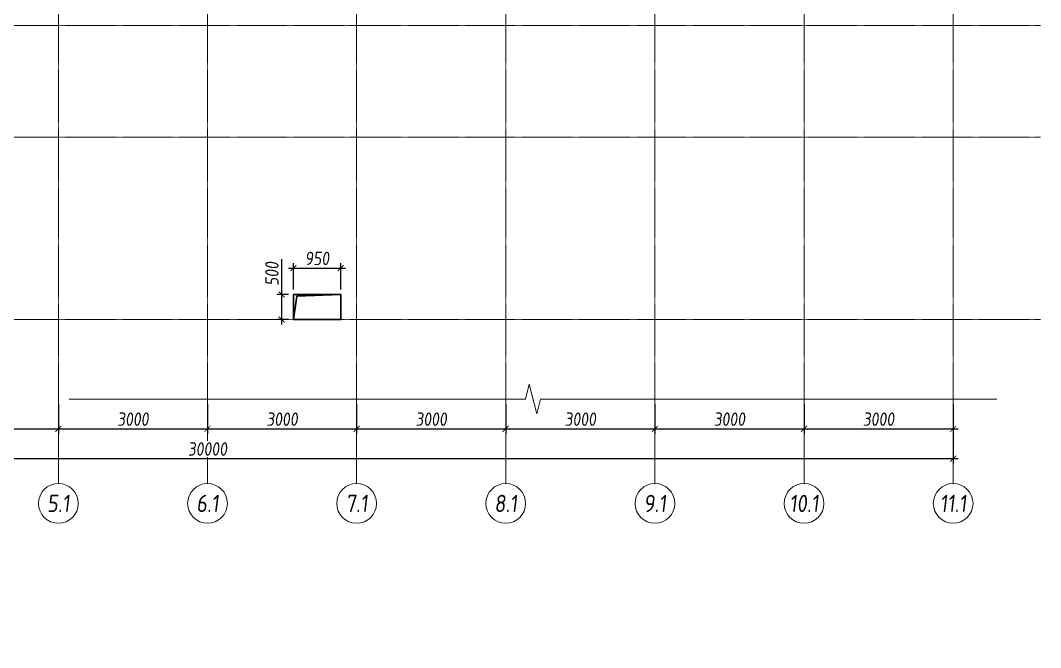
# Model space of a CAD drawing. Header units: millimetres. Extents: x -233751 to 529254, y -907864 to 285890.
# Drawn here: x -206997 to -186474, y -123915 to -111299 of the extents above; entities that cross this region are included whole.
import ezdxf
from ezdxf.enums import TextEntityAlignment as Align

# ---------------------------------------------------------------- set-up
doc = ezdxf.new("R2010")
doc.units = ezdxf.units.MM
doc.linetypes.add('осевая', pattern=[2, 1.25, -0.25, 0.25, -0.25])
doc.layers.get('0').update_dxf_attribs({"lineweight": 30})
doc.layers.get('Defpoints').update_dxf_attribs({"lineweight": 0})
for name, color, linetype, lineweight in [('КР_Новые отверстия', 5, 'Continuous', 30), ('КР_Оси', 7, 'Continuous', 5), ('КР_Размеры отверстия', 7, 'Continuous', 5), ('КР_Тонкая', 250, 'Continuous', 0)]:
    doc.layers.add(name, color=color, linetype=linetype, lineweight=lineweight)
doc.styles.add('ISOCPEUR', font='isocpeur.ttf', dxfattribs={"width": 0.85, "oblique": 7})
doc.dimstyles.new('R_100', dxfattribs={"dimtxt": 270, "dimasz": 120, "dimexe": 100, "dimexo": 100, "dimgap": 60, "dimtad": 1, "dimdec": 0, "dimrnd": 5, "dimzin": 0, "dimdsep": 46, "dimtxsty": 'ISOCPEUR', "dimblk": 'ARCHTICK', "dimcen": 0, "dimdle": 100, "dimclrd": 256, "dimclre": 256, "dimclrt": 256, "dimadec": 0, "dimazin": 0, "dimtfac": 2, "dimtdec": 0, "dimtmove": 0, "dimatfit": 3, "dimfxl": 1, "dimtvp": 3, "dimtfill": 1, "dimtolj": 1, "dimtzin": 0, "dimarcsym": 0})

# ---------------------------------------------------------------- blocks, each defined once
blk = doc.blocks.new('*U2176')
at = {"color": 0, "linetype": 'Continuous', "lineweight": -2}
blk.add_wipeout([(0, 0), (-449, 0), (-898, 0), (-1347, 0), (-1796, 0), (-2245, 0), (-2694, 0), (-3143, 0), (-3592, 0), (-4041, 0), (-4490, 0), (-4939, 0), (-5388, 0), (-5837, 0), (-6286, 0), (-6735, 0), (-7184, 0), (-7633, 0), (-8082, 0), (-8531, 0), (-8980, 0), (-8983, -15), (-8987, -30), (-8991, -45), (-8995, -60), (-8998, -75), (-9002, -90), (-9006, -105), (-9010, -120), (-9013, -135), (-9017, -150), (-9021, -165), (-9025, -180), (-9028, -195), (-9032, -210), (-9036, -225), (-9040, -240), (-9043, -255), (-9047, -270), (-9051, -285), (-9055, -300), (-9062, -270), (-9070, -240), (-9077, -210), (-9085, -180), (-9092, -150), (-9100, -120), (-9107, -90), (-9115, -60), (-9122, -30), (-9130, 0), (-9137, 30), (-9145, 60), (-9152, 90), (-9160, 120), (-9167, 150), (-9175, 180), (-9182, 210), (-9190, 240), (-9197, 270), (-9205, 300), (-9208, 285), (-9212, 270), (-9216, 255), (-9220, 240), (-9223, 225), (-9227, 210), (-9231, 195), (-9235, 180), (-9238, 165), (-9242, 150), (-9246, 135), (-9250, 120), (-9253, 105), (-9257, 90), (-9261, 75), (-9265, 60), (-9268, 45), (-9272, 30), (-9276, 15), (-9280, 0), (-9729, 0), (-10178, 0), (-10627, 0), (-11076, 0), (-11525, 0), (-11974, 0), (-12423, 0), (-12872, 0), (-13320, 0), (-13769, 0), (-14218, 0), (-14667, 0), (-15116, 0), (-15565, 0), (-16014, 0), (-16463, 0), (-16912, 0), (-17361, 0), (-17810, 0), (-18259, 0), (-18259, -5000), (0, -5000)], dxfattribs=at)
blk.add_lwpolyline([(200, 0), (0, 0), (-8980, 0), (-9055, -300), (-9205, 300), (-9280, 0), (-18259, 0), (-18459, 0)], dxfattribs=at)
blk = doc.blocks.new('*U2177')
at = {"color": 0, "linetype": 'ByBlock', "lineweight": -2, "ltscale": 10}
blk.add_line((0, 0), (-35117, 0), dxfattribs=at)
blk = doc.blocks.new('*U2178')
at = {"color": 0, "linetype": 'ByBlock', "lineweight": -2, "ltscale": 10}
blk.add_line((0, 0), (-35117, 0), dxfattribs=at)
blk = doc.blocks.new('*U2179')
at = {"color": 0, "linetype": 'ByBlock', "lineweight": -2, "ltscale": 10}
blk.add_line((0, 0), (-35117, 0), dxfattribs=at)
blk = doc.blocks.new('*U2196')
at = {"color": 0, "linetype": 'ByBlock', "lineweight": -2, "ltscale": 10}
blk.add_line((0, 0), (0, -53278), dxfattribs=at)
at = {"color": 0, "linetype": 'Continuous', "lineweight": -2}
for p, q in [((0, -53278), (0, -54478)), ((0, -54478), (0, -54978))]:
    blk.add_line(p, q, dxfattribs=at)
blk.add_circle((0, -55378), 400, dxfattribs=at)
at = {"color": 0, "linetype": 'Continuous', "lineweight": -2, "style": 'ISOCPEUR', "oblique": 7, "width": 0.856383}
blk.add_text('5.1', height=347.4, dxfattribs=at).set_placement((0, -55378), align=Align.MIDDLE_CENTER)
blk = doc.blocks.new('*U2197')
at = {"color": 0, "linetype": 'ByBlock', "lineweight": -2, "ltscale": 10}
blk.add_line((0, 0), (0, -53278), dxfattribs=at)
at = {"color": 0, "linetype": 'Continuous', "lineweight": -2}
for p, q in [((0, -53278), (0, -54478)), ((0, -54478), (0, -54978))]:
    blk.add_line(p, q, dxfattribs=at)
blk.add_circle((0, -55378), 400, dxfattribs=at)
at = {"color": 0, "linetype": 'Continuous', "lineweight": -2, "style": 'ISOCPEUR', "oblique": 7, "width": 0.856383}
blk.add_text('6.1', height=347.4, dxfattribs=at).set_placement((0, -55378), align=Align.MIDDLE_CENTER)
blk = doc.blocks.new('*U2198')
at = {"color": 0, "linetype": 'ByBlock', "lineweight": -2, "ltscale": 10}
blk.add_line((0, 0), (0, -53278), dxfattribs=at)
at = {"color": 0, "linetype": 'Continuous', "lineweight": -2}
for p, q in [((0, -53278), (0, -54478)), ((0, -54478), (0, -54978))]:
    blk.add_line(p, q, dxfattribs=at)
blk.add_circle((0, -55378), 400, dxfattribs=at)
at = {"color": 0, "linetype": 'Continuous', "lineweight": -2, "style": 'ISOCPEUR', "oblique": 7, "width": 0.856383}
blk.add_text('7.1', height=347.4, dxfattribs=at).set_placement((0, -55378), align=Align.MIDDLE_CENTER)
blk = doc.blocks.new('*U2199')
at = {"color": 0, "linetype": 'ByBlock', "lineweight": -2, "ltscale": 10}
blk.add_line((0, 0), (0, -53278), dxfattribs=at)
at = {"color": 0, "linetype": 'Continuous', "lineweight": -2}
for p, q in [((0, -53278), (0, -54478)), ((0, -54478), (0, -54978))]:
    blk.add_line(p, q, dxfattribs=at)
blk.add_circle((0, -55378), 400, dxfattribs=at)
at = {"color": 0, "linetype": 'Continuous', "lineweight": -2, "style": 'ISOCPEUR', "oblique": 7, "width": 0.856383}
blk.add_text('8.1', height=347.4, dxfattribs=at).set_placement((0, -55378), align=Align.MIDDLE_CENTER)
blk = doc.blocks.new('*U2200')
at = {"color": 0, "linetype": 'ByBlock', "lineweight": -2, "ltscale": 10}
blk.add_line((0, 0), (0, -53278), dxfattribs=at)
at = {"color": 0, "linetype": 'Continuous', "lineweight": -2}
for p, q in [((0, -53278), (0, -54478)), ((0, -54478), (0, -54978))]:
    blk.add_line(p, q, dxfattribs=at)
blk.add_circle((0, -55378), 400, dxfattribs=at)
at = {"color": 0, "linetype": 'Continuous', "lineweight": -2, "style": 'ISOCPEUR', "oblique": 7, "width": 0.856383}
blk.add_text('9.1', height=347.4, dxfattribs=at).set_placement((0, -55378), align=Align.MIDDLE_CENTER)
blk = doc.blocks.new('*U2201')
at = {"color": 0, "linetype": 'ByBlock', "lineweight": -2, "ltscale": 10}
blk.add_line((0, 0), (0, -53278), dxfattribs=at)
at = {"color": 0, "linetype": 'Continuous', "lineweight": -2}
for p, q in [((0, -53278), (0, -54478)), ((0, -54478), (0, -54978))]:
    blk.add_line(p, q, dxfattribs=at)
blk.add_circle((0, -55378), 400, dxfattribs=at)
at = {"color": 0, "linetype": 'Continuous', "lineweight": -2, "style": 'ISOCPEUR', "oblique": 7, "width": 0.856383}
blk.add_text('10.1', height=347.4, dxfattribs=at).set_placement((0, -55378), align=Align.MIDDLE_CENTER)
blk = doc.blocks.new('*U2202')
at = {"color": 0, "linetype": 'ByBlock', "lineweight": -2, "ltscale": 10}
blk.add_line((0, 0), (0, -53278), dxfattribs=at)
at = {"color": 0, "linetype": 'Continuous', "lineweight": -2}
for p, q in [((0, -53278), (0, -54478)), ((0, -54478), (0, -54978))]:
    blk.add_line(p, q, dxfattribs=at)
blk.add_circle((0, -55378), 400, dxfattribs=at)
at = {"color": 0, "linetype": 'Continuous', "lineweight": -2, "style": 'ISOCPEUR', "oblique": 7, "width": 0.856383}
blk.add_text('11.1', height=347.4, dxfattribs=at).set_placement((0, -55378), align=Align.MIDDLE_CENTER)
blk = doc.blocks.new('_ArchTick')
at = {"color": 0, "linetype": 'ByBlock', "const_width": 0.15}
blk.add_lwpolyline([(-0.5, -0.5), (0.5, 0.5)], dxfattribs=at)
blk = doc.blocks.new('*D870')
at = {"layer": 'Defpoints', "color": 0, "transparency": 16777216}
for p in [(-209233, -118915), (-206233, -118915), (-206233, -119515)]:
    blk.add_point(p, dxfattribs=at)
at = {"layer": 'КР_Оси', "lineweight": -2, "transparency": 16777216}
for p, q in [((-209233, -119015), (-209233, -119615)), ((-206233, -119015), (-206233, -119615)), ((-209333, -119515), (-206133, -119515))]:
    blk.add_line(p, q, dxfattribs=at)
at = {"layer": 'КР_Оси', "lineweight": -2, "transparency": 16777216, "xscale": 120, "yscale": 120, "zscale": 120, "rotation": 180}
blk.add_blockref('_ArchTick', (-209233, -119515), dxfattribs=at)
at = {"layer": 'КР_Оси', "lineweight": -2, "transparency": 16777216, "xscale": 120, "yscale": 120, "zscale": 120}
blk.add_blockref('_ArchTick', (-206233, -119515), dxfattribs=at)
at = {"layer": 'КР_Оси', "transparency": 16777216, "insert": (-207733, -119320), "char_height": 270, "attachment_point": 5, "style": 'ISOCPEUR', "bg_fill": 3, "box_fill_scale": 1.1, "bg_fill_color": 256, "bg_fill_true_color": 13158600, "bg_fill_transparency": 0}
blk.add_mtext('\\A1;3000', dxfattribs=at)
blk = doc.blocks.new('*D871')
at = {"layer": 'Defpoints', "color": 0, "transparency": 16777216}
for p in [(-206233, -118915), (-203233, -118915), (-203233, -119515)]:
    blk.add_point(p, dxfattribs=at)
at = {"layer": 'КР_Оси', "lineweight": -2, "transparency": 16777216}
for p, q in [((-206233, -119015), (-206233, -119615)), ((-203233, -119015), (-203233, -119615)), ((-206333, -119515), (-203133, -119515))]:
    blk.add_line(p, q, dxfattribs=at)
at = {"layer": 'КР_Оси', "lineweight": -2, "transparency": 16777216, "xscale": 120, "yscale": 120, "zscale": 120, "rotation": 180}
blk.add_blockref('_ArchTick', (-206233, -119515), dxfattribs=at)
at = {"layer": 'КР_Оси', "lineweight": -2, "transparency": 16777216, "xscale": 120, "yscale": 120, "zscale": 120}
blk.add_blockref('_ArchTick', (-203233, -119515), dxfattribs=at)
at = {"layer": 'КР_Оси', "transparency": 16777216, "insert": (-204733, -119320), "char_height": 270, "attachment_point": 5, "style": 'ISOCPEUR', "bg_fill": 3, "box_fill_scale": 1.1, "bg_fill_color": 256, "bg_fill_true_color": 13158600, "bg_fill_transparency": 0}
blk.add_mtext('\\A1;3000', dxfattribs=at)
blk = doc.blocks.new('*D872')
at = {"layer": 'Defpoints', "color": 0, "transparency": 16777216}
for p in [(-203233, -118915), (-200233, -118915), (-200233, -119515)]:
    blk.add_point(p, dxfattribs=at)
at = {"layer": 'КР_Оси', "lineweight": -2, "transparency": 16777216}
for p, q in [((-203233, -119015), (-203233, -119615)), ((-200233, -119015), (-200233, -119615)), ((-203333, -119515), (-200133, -119515))]:
    blk.add_line(p, q, dxfattribs=at)
at = {"layer": 'КР_Оси', "lineweight": -2, "transparency": 16777216, "xscale": 120, "yscale": 120, "zscale": 120, "rotation": 180}
blk.add_blockref('_ArchTick', (-203233, -119515), dxfattribs=at)
at = {"layer": 'КР_Оси', "lineweight": -2, "transparency": 16777216, "xscale": 120, "yscale": 120, "zscale": 120}
blk.add_blockref('_ArchTick', (-200233, -119515), dxfattribs=at)
at = {"layer": 'КР_Оси', "transparency": 16777216, "insert": (-201733, -119320), "char_height": 270, "attachment_point": 5, "style": 'ISOCPEUR', "bg_fill": 3, "box_fill_scale": 1.1, "bg_fill_color": 256, "bg_fill_true_color": 13158600, "bg_fill_transparency": 0}
blk.add_mtext('\\A1;3000', dxfattribs=at)
blk = doc.blocks.new('*D873')
at = {"layer": 'Defpoints', "color": 0, "transparency": 16777216}
for p in [(-200233, -118915), (-197233, -118915), (-197233, -119515)]:
    blk.add_point(p, dxfattribs=at)
at = {"layer": 'КР_Оси', "lineweight": -2, "transparency": 16777216}
for p, q in [((-200233, -119015), (-200233, -119615)), ((-197233, -119015), (-197233, -119615)), ((-200333, -119515), (-197133, -119515))]:
    blk.add_line(p, q, dxfattribs=at)
at = {"layer": 'КР_Оси', "lineweight": -2, "transparency": 16777216, "xscale": 120, "yscale": 120, "zscale": 120, "rotation": 180}
blk.add_blockref('_ArchTick', (-200233, -119515), dxfattribs=at)
at = {"layer": 'КР_Оси', "lineweight": -2, "transparency": 16777216, "xscale": 120, "yscale": 120, "zscale": 120}
blk.add_blockref('_ArchTick', (-197233, -119515), dxfattribs=at)
at = {"layer": 'КР_Оси', "transparency": 16777216, "insert": (-198733, -119320), "char_height": 270, "attachment_point": 5, "style": 'ISOCPEUR', "bg_fill": 3, "box_fill_scale": 1.1, "bg_fill_color": 256, "bg_fill_true_color": 13158600, "bg_fill_transparency": 0}
blk.add_mtext('\\A1;3000', dxfattribs=at)
blk = doc.blocks.new('*D874')
at = {"layer": 'Defpoints', "color": 0, "transparency": 16777216}
for p in [(-197233, -118915), (-194233, -118915), (-194233, -119515)]:
    blk.add_point(p, dxfattribs=at)
at = {"layer": 'КР_Оси', "lineweight": -2, "transparency": 16777216}
for p, q in [((-197233, -119015), (-197233, -119615)), ((-194233, -119015), (-194233, -119615)), ((-197333, -119515), (-194133, -119515))]:
    blk.add_line(p, q, dxfattribs=at)
at = {"layer": 'КР_Оси', "lineweight": -2, "transparency": 16777216, "xscale": 120, "yscale": 120, "zscale": 120, "rotation": 180}
blk.add_blockref('_ArchTick', (-197233, -119515), dxfattribs=at)
at = {"layer": 'КР_Оси', "lineweight": -2, "transparency": 16777216, "xscale": 120, "yscale": 120, "zscale": 120}
blk.add_blockref('_ArchTick', (-194233, -119515), dxfattribs=at)
at = {"layer": 'КР_Оси', "transparency": 16777216, "insert": (-195733, -119320), "char_height": 270, "attachment_point": 5, "style": 'ISOCPEUR', "bg_fill": 3, "box_fill_scale": 1.1, "bg_fill_color": 256, "bg_fill_true_color": 13158600, "bg_fill_transparency": 0}
blk.add_mtext('\\A1;3000', dxfattribs=at)
blk = doc.blocks.new('*D875')
at = {"layer": 'Defpoints', "color": 0, "transparency": 16777216}
for p in [(-194233, -118915), (-191233, -118915), (-191233, -119515)]:
    blk.add_point(p, dxfattribs=at)
at = {"layer": 'КР_Оси', "lineweight": -2, "transparency": 16777216}
for p, q in [((-194233, -119015), (-194233, -119615)), ((-191233, -119015), (-191233, -119615)), ((-194333, -119515), (-191133, -119515))]:
    blk.add_line(p, q, dxfattribs=at)
at = {"layer": 'КР_Оси', "lineweight": -2, "transparency": 16777216, "xscale": 120, "yscale": 120, "zscale": 120, "rotation": 180}
blk.add_blockref('_ArchTick', (-194233, -119515), dxfattribs=at)
at = {"layer": 'КР_Оси', "lineweight": -2, "transparency": 16777216, "xscale": 120, "yscale": 120, "zscale": 120}
blk.add_blockref('_ArchTick', (-191233, -119515), dxfattribs=at)
at = {"layer": 'КР_Оси', "transparency": 16777216, "insert": (-192733, -119320), "char_height": 270, "attachment_point": 5, "style": 'ISOCPEUR', "bg_fill": 3, "box_fill_scale": 1.1, "bg_fill_color": 256, "bg_fill_true_color": 13158600, "bg_fill_transparency": 0}
blk.add_mtext('\\A1;3000', dxfattribs=at)
blk = doc.blocks.new('*D876')
at = {"layer": 'Defpoints', "color": 0, "transparency": 16777216}
for p in [(-191233, -118915), (-188233, -118915), (-188233, -119515)]:
    blk.add_point(p, dxfattribs=at)
at = {"layer": 'КР_Оси', "lineweight": -2, "transparency": 16777216}
for p, q in [((-191233, -119015), (-191233, -119615)), ((-188233, -119015), (-188233, -119615)), ((-191333, -119515), (-188133, -119515))]:
    blk.add_line(p, q, dxfattribs=at)
at = {"layer": 'КР_Оси', "lineweight": -2, "transparency": 16777216, "xscale": 120, "yscale": 120, "zscale": 120, "rotation": 180}
blk.add_blockref('_ArchTick', (-191233, -119515), dxfattribs=at)
at = {"layer": 'КР_Оси', "lineweight": -2, "transparency": 16777216, "xscale": 120, "yscale": 120, "zscale": 120}
blk.add_blockref('_ArchTick', (-188233, -119515), dxfattribs=at)
at = {"layer": 'КР_Оси', "transparency": 16777216, "insert": (-189733, -119320), "char_height": 270, "attachment_point": 5, "style": 'ISOCPEUR', "bg_fill": 3, "box_fill_scale": 1.1, "bg_fill_color": 256, "bg_fill_true_color": 13158600, "bg_fill_transparency": 0}
blk.add_mtext('\\A1;3000', dxfattribs=at)
blk = doc.blocks.new('*D880')
at = {"layer": 'Defpoints', "color": 0, "transparency": 16777216}
for p in [(-218233, -119515), (-188233, -119515), (-218233, -120115)]:
    blk.add_point(p, dxfattribs=at)
at = {"layer": 'КР_Оси', "lineweight": -2, "transparency": 16777216}
for p, q in [((-218233, -119615), (-218233, -120215)), ((-188233, -119615), (-188233, -120215)), ((-188133, -120115), (-218333, -120115))]:
    blk.add_line(p, q, dxfattribs=at)
at = {"layer": 'КР_Оси', "lineweight": -2, "transparency": 16777216, "xscale": 120, "yscale": 120, "zscale": 120, "rotation": 180}
blk.add_blockref('_ArchTick', (-218233, -120115), dxfattribs=at)
at = {"layer": 'КР_Оси', "lineweight": -2, "transparency": 16777216, "xscale": 120, "yscale": 120, "zscale": 120}
blk.add_blockref('_ArchTick', (-188233, -120115), dxfattribs=at)
at = {"layer": 'КР_Оси', "transparency": 16777216, "insert": (-203233, -119920), "char_height": 270, "attachment_point": 5, "style": 'ISOCPEUR', "bg_fill": 3, "box_fill_scale": 1.1, "bg_fill_color": 256, "bg_fill_true_color": 13158600, "bg_fill_transparency": 0}
blk.add_mtext('\\A1;30000', dxfattribs=at)
blk = doc.blocks.new('*D1217')
at = {"layer": 'Defpoints', "color": 0, "transparency": 16777216}
for p in [(-200554, -116282), (-201504, -116812), (-200554, -116812)]:
    blk.add_point(p, dxfattribs=at)
at = {"layer": 'КР_Размеры отверстия', "lineweight": -2, "transparency": 16777216}
for p, q in [((-201604, -116282), (-200454, -116282)), ((-201504, -116712), (-201504, -116182)), ((-200554, -116712), (-200554, -116182))]:
    blk.add_line(p, q, dxfattribs=at)
at = {"layer": 'КР_Размеры отверстия', "lineweight": -2, "transparency": 16777216, "xscale": 120, "yscale": 120, "zscale": 120, "rotation": 180}
blk.add_blockref('_ArchTick', (-201504, -116282), dxfattribs=at)
at = {"layer": 'КР_Размеры отверстия', "lineweight": -2, "transparency": 16777216, "xscale": 120, "yscale": 120, "zscale": 120}
blk.add_blockref('_ArchTick', (-200554, -116282), dxfattribs=at)
at = {"layer": 'КР_Размеры отверстия', "transparency": 16777216, "insert": (-201029, -116087), "char_height": 270, "attachment_point": 5, "style": 'ISOCPEUR', "bg_fill": 3, "box_fill_scale": 1.1, "bg_fill_color": 256, "bg_fill_true_color": 13158600, "bg_fill_transparency": 0}
blk.add_mtext('\\A1;950', dxfattribs=at)
blk = doc.blocks.new('*D1230')
at = {"layer": 'Defpoints', "color": 0, "transparency": 16777216}
for p in [(-201741, -116812), (-201504, -116812), (-201504, -117314)]:
    blk.add_point(p, dxfattribs=at)
at = {"layer": 'КР_Размеры отверстия', "lineweight": -2, "transparency": 16777216}
for p, q in [((-201741, -116812), (-201741, -116103)), ((-201604, -116812), (-201841, -116812)), ((-201741, -117414), (-201741, -116812)), ((-201604, -117314), (-201841, -117314))]:
    blk.add_line(p, q, dxfattribs=at)
at = {"layer": 'КР_Размеры отверстия', "lineweight": -2, "transparency": 16777216, "xscale": 120, "yscale": 120, "zscale": 120}
for p, rotation in [((-201741, -116812), 90), ((-201741, -117314), 270)]:
    blk.add_blockref('_ArchTick', p, dxfattribs=dict(at, rotation=rotation))
at = {"layer": 'КР_Размеры отверстия', "transparency": 16777216, "insert": (-201936, -116397), "char_height": 270, "attachment_point": 5, "rotation": 90, "style": 'ISOCPEUR', "bg_fill": 3, "box_fill_scale": 1.1, "bg_fill_color": 256, "bg_fill_true_color": 13158600, "bg_fill_transparency": 0}
blk.add_mtext('\\A1;500', dxfattribs=at)

msp = doc.modelspace()

# ---------------------------------------------------------------- linework, layer by layer
at = {"layer": 'КР_Новые отверстия'}
msp.add_lwpolyline([(-201504, -116811.9), (-200554, -116811.9), (-200554, -117314.3), (-201504, -117314.3)], close=True, dxfattribs=at)
msp.add_lwpolyline([(-201504, -117314.3), (-201436.4, -116848.5), (-200554, -116811.9)], dxfattribs=at)

# ---------------------------------------------------------------- block references
at = {"layer": 'КР_Оси', "linetype": 'осевая'}
for name, p in [('*U2179', (-186473.8, -111399.3)), ('*U2178', (-186473.8, -113649.3)), ('*U2177', (-186473.8, -117314.3))]:
    msp.add_blockref(name, p, dxfattribs=at)
at = {"layer": 'КР_Тонкая'}
msp.add_blockref('*U2176', (-187554.5, -118914.6), dxfattribs=at)

# ---------------------------------------------------------------- next in the draw order: block references
at = {"layer": 'КР_Оси', "linetype": 'осевая'}
for name, p in [('*U2196', (-206232.7, -65636.9)), ('*U2197', (-203232.7, -65636.9)), ('*U2199', (-197232.7, -65636.9)), ('*U2200', (-194232.7, -65636.9)), ('*U2201', (-191232.7, -65636.9)), ('*U2202', (-188232.7, -65636.9))]:
    msp.add_blockref(name, p, dxfattribs=at)

# ---------------------------------------------------------------- next in the draw order: dimensions: what is measured, and where the dimension line sits
at = {"layer": 'КР_Размеры отверстия'}
dim = msp.add_linear_dim(base=(-200554, -116281.5), p1=(-201504, -116811.9), p2=(-200554, -116811.9), dimstyle='R_100', override={"dimpost": '\\X'}, dxfattribs=at)
dim.commit()
dim.dimension.update_dxf_attribs({"geometry": '*D1217', "text_midpoint": (-201029, -116086.5)})

# ---------------------------------------------------------------- next in the draw order: dimensions: what is measured, and where the dimension line sits
at = {"layer": 'КР_Оси'}
dim = msp.add_linear_dim(base=(-206232.7, -119514.6), p1=(-209232.7, -118914.6), p2=(-206232.7, -118914.6), dimstyle='R_100', override={"dimpost": '\\X', "dimtmove": 1}, dxfattribs=at)
dim.commit()
dim.dimension.update_dxf_attribs({"geometry": '*D870', "text_midpoint": (-207732.7, -119319.6)})
at = {"layer": 'КР_Размеры отверстия'}
dim = msp.add_linear_dim(base=(-201740.9, -116811.9), p1=(-201504, -117314.3), p2=(-201504, -116811.9), angle=90, dimstyle='R_100', override={"dimpost": '\\X'}, dxfattribs=at)
dim.commit()
dim.dimension.update_dxf_attribs({"geometry": '*D1230', "text_midpoint": (-201935.9, -116397.3)})

# ---------------------------------------------------------------- next in the draw order: dimensions: what is measured, and where the dimension line sits
at = {"layer": 'КР_Оси'}
dim = msp.add_linear_dim(base=(-203232.7, -119514.6), p1=(-206232.7, -118914.6), p2=(-203232.7, -118914.6), dimstyle='R_100', override={"dimpost": '\\X', "dimtmove": 1}, dxfattribs=at)
dim.commit()
dim.dimension.update_dxf_attribs({"geometry": '*D871', "text_midpoint": (-204732.7, -119319.6)})

# ---------------------------------------------------------------- next in the draw order: dimensions: what is measured, and where the dimension line sits
dim = msp.add_linear_dim(base=(-200232.7, -119514.6), p1=(-203232.7, -118914.6), p2=(-200232.7, -118914.6), dimstyle='R_100', override={"dimpost": '\\X', "dimtmove": 1}, dxfattribs=at)
dim.commit()
dim.dimension.update_dxf_attribs({"geometry": '*D872', "text_midpoint": (-201732.7, -119319.6)})

# ---------------------------------------------------------------- next in the draw order: dimensions: what is measured, and where the dimension line sits
dim = msp.add_linear_dim(base=(-197232.7, -119514.6), p1=(-200232.7, -118914.6), p2=(-197232.7, -118914.6), dimstyle='R_100', override={"dimpost": '\\X', "dimtmove": 1}, dxfattribs=at)
dim.commit()
dim.dimension.update_dxf_attribs({"geometry": '*D873', "text_midpoint": (-198732.7, -119319.6)})

# ---------------------------------------------------------------- next in the draw order: dimensions: what is measured, and where the dimension line sits
dim = msp.add_linear_dim(base=(-194232.7, -119514.6), p1=(-197232.7, -118914.6), p2=(-194232.7, -118914.6), dimstyle='R_100', override={"dimpost": '\\X', "dimtmove": 1}, dxfattribs=at)
dim.commit()
dim.dimension.update_dxf_attribs({"geometry": '*D874', "text_midpoint": (-195732.7, -119319.6)})

# ---------------------------------------------------------------- next in the draw order: dimensions: what is measured, and where the dimension line sits
dim = msp.add_linear_dim(base=(-191232.7, -119514.6), p1=(-194232.7, -118914.6), p2=(-191232.7, -118914.6), dimstyle='R_100', override={"dimpost": '\\X', "dimtmove": 1}, dxfattribs=at)
dim.commit()
dim.dimension.update_dxf_attribs({"geometry": '*D875', "text_midpoint": (-192732.7, -119319.6)})

# ---------------------------------------------------------------- next in the draw order: dimensions: what is measured, and where the dimension line sits
dim = msp.add_linear_dim(base=(-188232.7, -119514.6), p1=(-191232.7, -118914.6), p2=(-188232.7, -118914.6), dimstyle='R_100', override={"dimpost": '\\X', "dimtmove": 1}, dxfattribs=at)
dim.commit()
dim.dimension.update_dxf_attribs({"geometry": '*D876', "text_midpoint": (-189732.7, -119319.6)})

# ---------------------------------------------------------------- next in the draw order: dimensions: what is measured, and where the dimension line sits
dim = msp.add_linear_dim(base=(-218232.7, -120114.6), p1=(-188232.7, -119514.6), p2=(-218232.7, -119514.6), dimstyle='R_100', override={"dimpost": '\\X'}, dxfattribs=at)
dim.commit()
dim.dimension.update_dxf_attribs({"geometry": '*D880', "text_midpoint": (-203232.7, -119919.6)})

# ---------------------------------------------------------------- next in the draw order: block references
at = {"layer": 'КР_Оси', "linetype": 'осевая'}
msp.add_blockref('*U2198', (-200232.7, -65636.9), dxfattribs=at)

doc.saveas('drawing.dxf')
